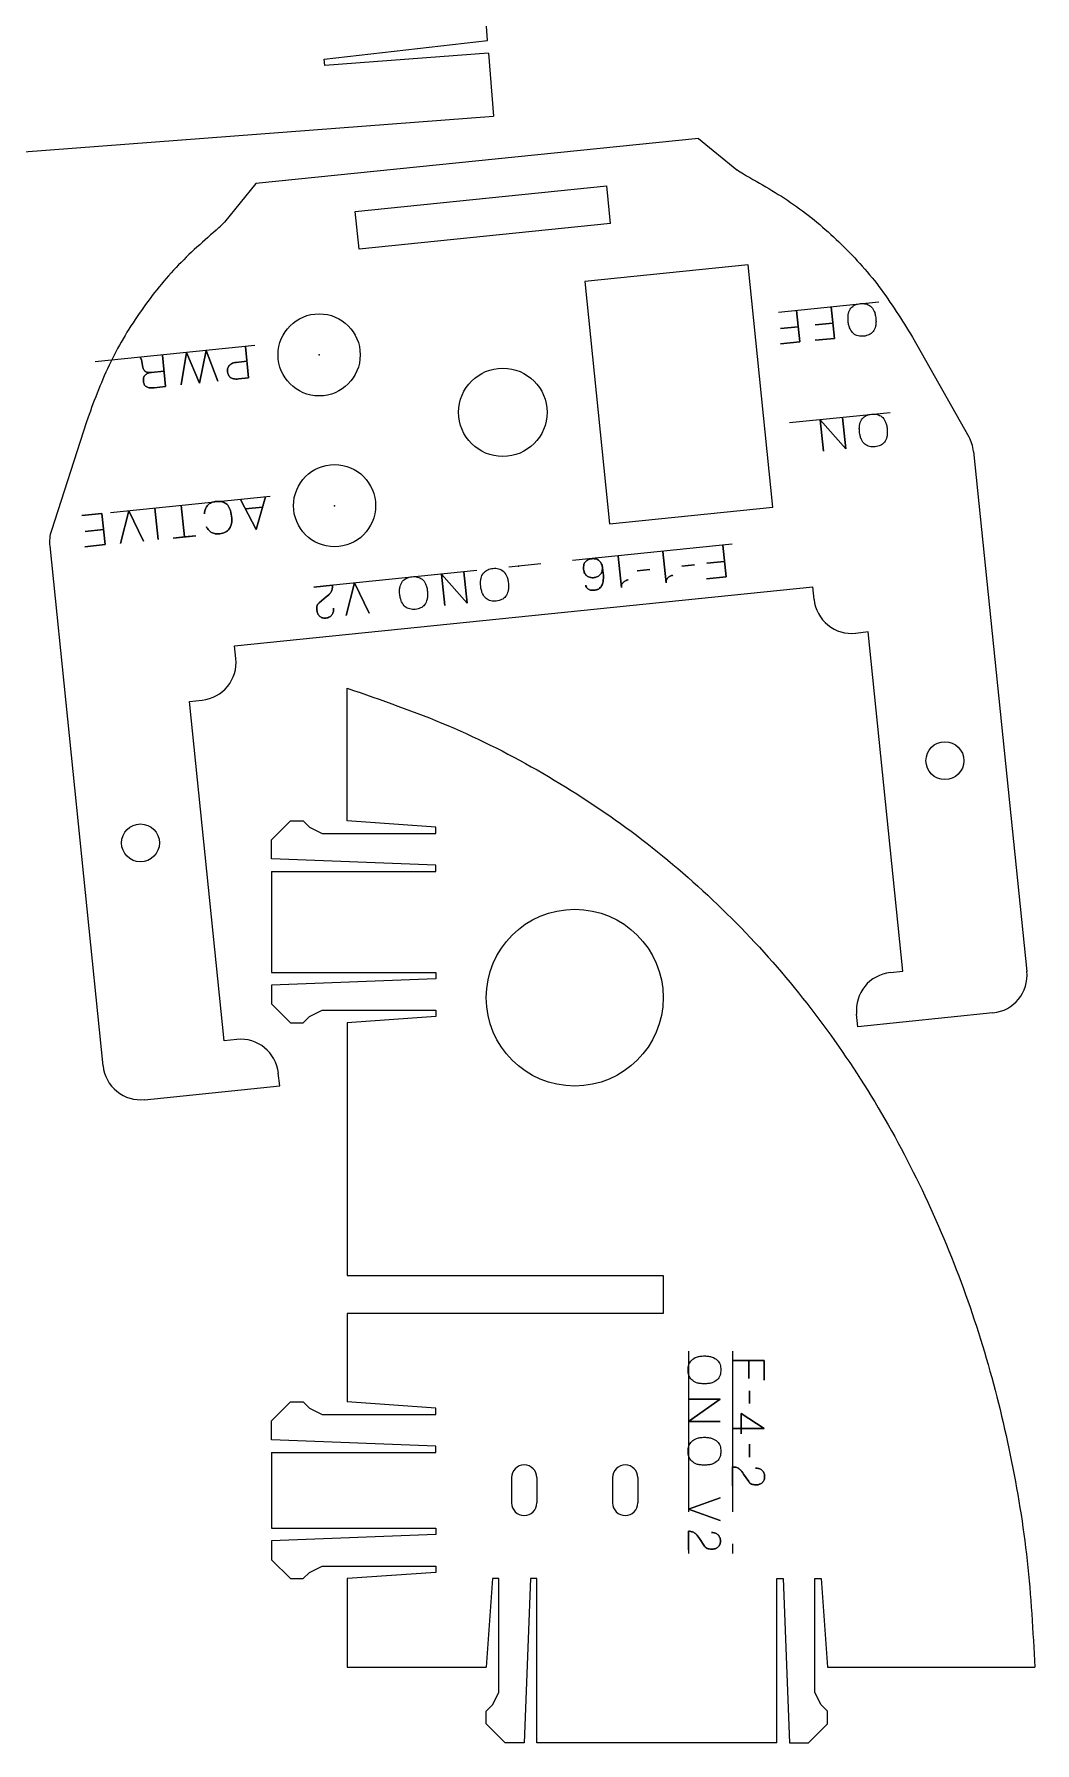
# Model space of a CAD drawing. Header units: millimetres. Extents: x 8 to 591, y 12 to 890.
# Drawn here: x 433.1 to 512.3, y 34.6 to 169.9 of the extents above; entities that cross this region are included whole.
import ezdxf

# ---------------------------------------------------------------- set-up
doc = ezdxf.new("R2010")
doc.units = ezdxf.units.MM
doc.header["$PDSIZE"] = -1
doc.linetypes.add('CENTERX2', pattern=[20.32, 12.7, -2.54, 2.54, -2.54])

msp = doc.modelspace()

# ---------------------------------------------------------------- linework, layer by layer
at = {"color": 7, "linetype": 'Continuous', "lineweight": 15}
for p, q in [((468.99, 169.41), (468.88, 170.91)), ((456.07, 167.93), (468.99, 169.41)), ((456.11, 167.43), (456.07, 167.93)), ((469.07, 168.42), (456.11, 167.43)), ((469.07, 168.42), (469.45, 163.43)), ((395.66, 157.84), (469.45, 163.43)), ((485.68, 161.67), (450.64, 158.09)), ((485.68, 161.67), (488.72, 159.19)), ((450.64, 158.09), (448.17, 155.04)), ((458.52, 155.88), (478.42, 157.91)), ((478.72, 154.93), (478.42, 157.91)), ((458.83, 152.89), (458.52, 155.88)), ((478.72, 154.93), (458.83, 152.89)), ((489.61, 151.67), (476.68, 150.35)), ((491.57, 132.47), (489.61, 151.67)), ((476.68, 150.35), (478.64, 131.15)), ((502.63, 145.93), (507.09, 138.05)), ((437.24, 139.24), (434.47, 130.62)), ((507.46, 136.88), (511.67, 95.72)), ((478.64, 131.15), (491.57, 132.47)), ((434.34, 129.4), (438.55, 88.24)), ((448.97, 121.48), (494.73, 126.16)), ((494.84, 125.16), (494.73, 126.16)), ((499.12, 122.59), (498.13, 122.48)), ((501.87, 95.73), (499.12, 122.59)), ((449.07, 120.48), (448.97, 121.48)), ((457.89, 107.64), (457.89, 118.14)), ((445.4, 117.09), (446.4, 117.19)), ((448.15, 90.23), (445.4, 117.09)), ((451.89, 106.14), (453.39, 107.64)), ((453.39, 107.64), (454.39, 107.64)), ((454.39, 107.64), (454.89, 107.14)), ((454.89, 107.14), (455.89, 106.64)), ((464.89, 107.14), (457.89, 107.64)), ((464.89, 106.64), (464.89, 107.14)), ((451.89, 104.64), (451.89, 106.14)), ((455.89, 106.64), (464.89, 106.64)), ((464.89, 104.14), (451.89, 104.64)), ((451.89, 103.64), (451.89, 95.64)), ((451.89, 103.64), (464.89, 103.64)), ((464.89, 103.64), (464.89, 104.14)), ((451.89, 95.64), (464.89, 95.64)), ((464.89, 95.14), (451.89, 94.64)), ((464.89, 95.64), (464.89, 95.14)), ((500.87, 95.62), (501.87, 95.73)), ((451.89, 94.64), (451.89, 93.14)), ((451.89, 93.14), (453.39, 91.64)), ((454.39, 91.64), (454.89, 92.14)), ((454.89, 92.14), (455.89, 92.64)), ((455.89, 92.64), (464.89, 92.64)), ((464.89, 92.14), (457.89, 91.64)), ((464.89, 92.64), (464.89, 92.14)), ((498.3, 91.34), (498.19, 92.33)), ((508.99, 92.43), (498.3, 91.34)), ((453.39, 91.64), (454.39, 91.64)), ((457.89, 91.64), (457.89, 71.64)), ((449.14, 90.33), (448.15, 90.23)), ((441.84, 85.56), (452.54, 86.66)), ((452.54, 86.66), (452.43, 87.65)), ((457.89, 71.64), (482.89, 71.64)), ((482.89, 71.64), (482.89, 68.64)), ((457.89, 68.64), (457.89, 61.64)), ((482.89, 68.64), (457.89, 68.64)), ((451.89, 60.14), (453.39, 61.64)), ((453.39, 61.64), (454.39, 61.64)), ((454.39, 61.64), (454.89, 61.14)), ((454.89, 61.14), (455.89, 60.64)), ((464.89, 61.14), (457.89, 61.64)), ((464.89, 60.64), (464.89, 61.14)), ((451.89, 58.64), (451.89, 60.14)), ((455.89, 60.64), (464.89, 60.64)), ((464.89, 58.14), (451.89, 58.64)), ((451.89, 57.64), (451.89, 51.64)), ((451.89, 57.64), (464.89, 57.64)), ((464.89, 57.64), (464.89, 58.14)), ((470.89, 55.64), (470.89, 53.64)), ((472.89, 55.64), (472.89, 53.64)), ((478.89, 55.64), (478.89, 53.64)), ((480.89, 55.64), (480.89, 53.64)), ((451.89, 51.64), (464.89, 51.64)), ((464.89, 51.64), (464.89, 51.14)), ((464.89, 51.14), (451.89, 50.64)), ((451.89, 50.64), (451.89, 49.14)), ((451.89, 49.14), (453.39, 47.64)), ((453.39, 47.64), (454.39, 47.64)), ((454.39, 47.64), (454.89, 48.14)), ((454.89, 48.14), (455.89, 48.64)), ((455.89, 48.64), (464.89, 48.64)), ((464.89, 48.14), (457.89, 47.64)), ((457.89, 47.64), (457.89, 40.64)), ((464.89, 48.64), (464.89, 48.14)), ((469.39, 47.64), (468.89, 40.64)), ((469.89, 47.64), (469.39, 47.64)), ((469.89, 38.64), (469.89, 47.64)), ((472.39, 47.64), (471.89, 34.64)), ((472.89, 47.64), (472.39, 47.64)), ((472.89, 34.64), (472.89, 47.64)), ((491.89, 47.64), (492.39, 47.64)), ((491.89, 34.64), (491.89, 47.64)), ((492.39, 47.64), (492.89, 34.64)), ((494.89, 47.64), (495.39, 47.64)), ((494.89, 38.64), (494.89, 47.64)), ((495.39, 47.64), (495.89, 40.64)), ((457.89, 40.64), (468.89, 40.64)), ((495.89, 40.64), (512.31, 40.64)), ((469.39, 37.64), (469.89, 38.64)), ((495.39, 37.64), (494.89, 38.64)), ((468.89, 37.14), (469.39, 37.64)), ((468.89, 36.14), (468.89, 37.14)), ((495.89, 37.14), (495.39, 37.64)), ((495.89, 36.14), (495.89, 37.14)), ((470.39, 34.64), (468.89, 36.14)), ((494.39, 34.64), (495.89, 36.14)), ((471.89, 34.64), (470.39, 34.64)), ((491.89, 34.64), (472.89, 34.64)), ((492.89, 34.64), (494.39, 34.64))]:
    msp.add_line(p, q, dxfattribs=at)
at = {"color": 7, "linetype": 'CENTERX2'}
for p, q in [((499.97, 148.71), (492.01, 147.89)), ((450.56, 145.26), (436.63, 143.84)), ((500.86, 139.95), (492.9, 139.14)), ((451.78, 133.32), (437.85, 131.9)), ((488.36, 129.53), (454.53, 126.07)), ((484.89, 65.64), (484.89, 49.64)), ((488.39, 65.64), (488.39, 49.64))]:
    msp.add_line(p, q, dxfattribs=at)
at = {"color": 7, "linetype": 'Continuous', "flags": 128}
for points in [[(493.7, 145.55), (492.17, 145.4), (492.17, 145.4), (493.71, 145.55), (493.71, 145.55), (493.45, 148.04), (493.45, 148.04), (493.71, 145.55)], [(496.45, 145.83), (494.91, 145.68), (494.91, 145.68), (496.45, 145.83), (496.45, 145.83), (496.19, 148.32), (496.19, 148.32), (496.45, 145.83)], [(498.49, 148.59), (498.61, 148.6), (498.72, 148.6), (498.82, 148.58), (498.93, 148.57), (499.03, 148.54), (499.12, 148.5), (499.21, 148.45), (499.3, 148.38), (499.38, 148.31), (499.45, 148.22), (499.52, 148.12), (499.57, 148.01), (499.6, 147.95), (499.63, 147.88), (499.65, 147.82), (499.67, 147.74), (499.68, 147.67), (499.7, 147.59), (499.71, 147.5), (499.72, 147.41), (499.72, 147.41), (499.73, 147.33), (499.73, 147.24), (499.74, 147.16), (499.73, 147.08), (499.73, 147.01), (499.72, 146.94), (499.71, 146.87), (499.7, 146.8), (499.66, 146.68), (499.62, 146.57), (499.57, 146.46), (499.5, 146.38), (499.43, 146.3), (499.36, 146.23), (499.27, 146.17), (499.18, 146.12), (499.08, 146.08), (498.98, 146.05), (498.87, 146.02), (498.76, 146.01), (498.76, 146.01), (498.65, 146), (498.54, 146), (498.43, 146.01), (498.33, 146.03), (498.23, 146.06), (498.13, 146.1), (498.04, 146.15), (497.96, 146.22), (497.88, 146.29), (497.81, 146.38), (497.74, 146.48), (497.68, 146.59), (497.65, 146.66), (497.63, 146.72), (497.61, 146.79), (497.59, 146.86), (497.57, 146.94), (497.55, 147.02), (497.54, 147.1), (497.53, 147.19), (497.53, 147.19), (497.52, 147.28), (497.52, 147.36), (497.52, 147.44), (497.52, 147.52), (497.52, 147.6), (497.53, 147.67), (497.54, 147.74), (497.56, 147.8), (497.59, 147.93), (497.64, 148.04), (497.69, 148.14), (497.75, 148.23), (497.82, 148.3), (497.9, 148.37), (497.98, 148.43), (498.08, 148.48), (498.17, 148.52), (498.28, 148.55), (498.38, 148.57)], [(498.49, 148.59), (498.61, 148.6), (498.72, 148.6), (498.82, 148.58), (498.93, 148.57), (499.03, 148.54), (499.12, 148.5), (499.21, 148.45), (499.3, 148.38), (499.38, 148.31), (499.45, 148.22), (499.52, 148.12), (499.57, 148.01), (499.6, 147.95), (499.63, 147.88), (499.65, 147.82), (499.67, 147.74), (499.68, 147.67), (499.7, 147.59), (499.71, 147.5), (499.72, 147.41), (499.72, 147.41), (499.73, 147.33), (499.73, 147.24), (499.74, 147.16), (499.73, 147.08), (499.73, 147.01), (499.72, 146.94), (499.71, 146.87), (499.7, 146.8), (499.66, 146.68), (499.62, 146.57), (499.57, 146.46), (499.5, 146.38), (499.43, 146.3), (499.36, 146.23), (499.27, 146.17), (499.18, 146.12), (499.08, 146.08), (498.98, 146.05), (498.87, 146.02), (498.76, 146.01), (498.76, 146.01), (498.65, 146), (498.54, 146), (498.43, 146.01), (498.33, 146.03), (498.23, 146.06), (498.13, 146.1), (498.04, 146.15), (497.96, 146.22), (497.88, 146.29), (497.81, 146.38), (497.74, 146.48), (497.68, 146.59), (497.65, 146.66), (497.63, 146.72), (497.61, 146.79), (497.59, 146.86), (497.57, 146.94), (497.55, 147.02), (497.54, 147.1), (497.53, 147.19), (497.53, 147.19), (497.52, 147.28), (497.52, 147.36), (497.52, 147.44), (497.52, 147.52), (497.52, 147.6), (497.53, 147.67), (497.54, 147.74), (497.56, 147.8), (497.59, 147.93), (497.64, 148.04), (497.69, 148.14), (497.75, 148.23), (497.82, 148.3), (497.9, 148.37), (497.98, 148.43), (498.08, 148.48), (498.17, 148.52), (498.28, 148.55), (498.38, 148.57), (498.5, 148.59)], [(493.58, 146.76), (492.18, 146.62), (492.18, 146.62), (493.58, 146.76)], [(496.32, 147.04), (494.93, 146.9), (494.93, 146.9), (496.32, 147.04)], [(446.73, 144.87), (446.19, 142.3), (446.19, 142.3), (445.15, 144.71), (445.15, 144.71), (444.75, 142.15), (444.75, 142.15), (445.15, 144.71), (445.15, 144.71), (446.19, 142.3), (446.19, 142.3), (446.73, 144.87), (446.73, 144.87), (447.64, 142.45), (447.64, 142.45), (446.73, 144.87)], [(449.82, 145.18), (450.07, 142.7), (450.07, 142.7), (449.28, 142.62), (449.28, 142.62), (449.16, 142.61), (449.06, 142.61), (448.97, 142.62), (448.88, 142.63), (448.81, 142.65), (448.74, 142.68), (448.68, 142.71), (448.63, 142.75), (448.58, 142.79), (448.54, 142.83), (448.51, 142.88), (448.48, 142.94), (448.46, 142.99), (448.44, 143.05), (448.43, 143.11), (448.41, 143.17), (448.41, 143.17), (448.41, 143.23), (448.41, 143.3), (448.41, 143.36), (448.42, 143.42), (448.43, 143.48), (448.45, 143.54), (448.48, 143.6), (448.51, 143.65), (448.56, 143.7), (448.61, 143.75), (448.66, 143.8), (448.73, 143.83), (448.8, 143.87), (448.88, 143.9), (448.98, 143.92), (449.08, 143.93), (449.08, 143.93), (449.94, 144.02), (449.94, 144.02), (449.08, 143.93), (449.08, 143.93), (448.98, 143.92), (448.89, 143.9), (448.8, 143.87), (448.73, 143.83), (448.67, 143.8), (448.61, 143.75), (448.56, 143.71), (448.52, 143.65), (448.48, 143.6), (448.46, 143.54), (448.43, 143.48), (448.42, 143.42), (448.41, 143.36), (448.41, 143.3), (448.41, 143.23), (448.41, 143.17), (448.41, 143.17), (448.43, 143.11), (448.44, 143.05), (448.46, 142.99), (448.48, 142.94), (448.51, 142.88), (448.54, 142.83), (448.58, 142.79), (448.63, 142.75), (448.68, 142.71), (448.74, 142.68), (448.81, 142.65), (448.88, 142.63), (448.97, 142.62), (449.06, 142.61), (449.16, 142.61), (449.28, 142.62), (449.28, 142.62), (450.07, 142.7), (450.07, 142.7), (449.82, 145.18)], [(441.48, 144.33), (441.51, 144.31), (441.53, 144.29), (441.55, 144.27), (441.56, 144.24), (441.57, 144.22), (441.58, 144.19), (441.58, 144.17), (441.59, 144.15), (441.59, 144.15), (441.71, 143.53), (441.71, 143.53), (441.72, 143.48), (441.74, 143.44), (441.76, 143.39), (441.78, 143.35), (441.81, 143.32), (441.84, 143.28), (441.87, 143.25), (441.91, 143.22), (441.95, 143.19), (442, 143.17), (442.04, 143.16), (442.1, 143.14), (442.16, 143.14), (442.22, 143.13), (442.28, 143.13), (442.35, 143.14), (442.35, 143.14), (442.28, 143.13), (442.22, 143.13), (442.16, 143.14), (442.1, 143.14), (442.04, 143.16), (442, 143.17), (441.95, 143.19), (441.91, 143.22), (441.87, 143.25), (441.84, 143.28), (441.81, 143.32), (441.78, 143.35), (441.76, 143.39), (441.74, 143.44), (441.72, 143.48), (441.71, 143.53), (441.71, 143.53), (441.59, 144.15), (441.59, 144.15), (441.58, 144.17), (441.58, 144.19), (441.57, 144.22), (441.56, 144.24), (441.55, 144.27), (441.53, 144.29), (441.51, 144.31), (441.48, 144.33)], [(443.25, 144.51), (443.5, 142.03), (443.5, 142.03), (442.6, 141.93), (442.6, 141.93), (442.48, 141.92), (442.38, 141.92), (442.29, 141.92), (442.21, 141.93), (442.13, 141.95), (442.07, 141.97), (442.01, 141.99), (441.96, 142.02), (441.91, 142.05), (441.88, 142.09), (441.84, 142.14), (441.82, 142.18), (441.8, 142.23), (441.78, 142.29), (441.77, 142.34), (441.75, 142.4), (441.75, 142.4), (441.75, 142.47), (441.75, 142.53), (441.75, 142.59), (441.76, 142.65), (441.77, 142.71), (441.79, 142.77), (441.82, 142.83), (441.85, 142.88), (441.89, 142.93), (441.94, 142.97), (441.99, 143.01), (442.06, 143.05), (442.13, 143.08), (442.21, 143.11), (442.3, 143.13), (442.4, 143.14), (442.4, 143.14), (443.38, 143.24), (443.38, 143.24), (442.4, 143.14), (442.4, 143.14), (442.3, 143.13), (442.21, 143.11), (442.13, 143.08), (442.06, 143.05), (442, 143.01), (441.94, 142.97), (441.9, 142.93), (441.85, 142.88), (441.82, 142.83), (441.79, 142.77), (441.77, 142.71), (441.76, 142.65), (441.75, 142.59), (441.75, 142.53), (441.75, 142.47), (441.75, 142.4), (441.75, 142.4), (441.77, 142.34), (441.78, 142.29), (441.8, 142.23), (441.82, 142.18), (441.85, 142.14), (441.88, 142.09), (441.92, 142.06), (441.96, 142.02), (442.01, 141.99), (442.07, 141.97), (442.14, 141.95), (442.21, 141.93), (442.29, 141.92), (442.39, 141.92), (442.49, 141.92), (442.6, 141.93), (442.6, 141.93), (443.5, 142.03), (443.5, 142.03), (443.25, 144.51)], [(497.34, 137.08), (495.32, 139.39), (495.32, 139.39), (495.57, 136.9), (495.57, 136.9), (495.32, 139.39), (495.32, 139.39), (497.34, 137.08), (497.34, 137.08), (497.09, 139.57), (497.09, 139.57), (497.34, 137.08)], [(499.39, 139.84), (499.5, 139.84), (499.61, 139.84), (499.72, 139.83), (499.82, 139.81), (499.92, 139.78), (500.02, 139.74), (500.11, 139.69), (500.19, 139.63), (500.27, 139.56), (500.35, 139.47), (500.41, 139.37), (500.47, 139.26), (500.5, 139.2), (500.52, 139.13), (500.54, 139.06), (500.56, 138.99), (500.58, 138.91), (500.6, 138.83), (500.61, 138.75), (500.62, 138.66), (500.62, 138.66), (500.63, 138.57), (500.63, 138.49), (500.63, 138.41), (500.63, 138.33), (500.63, 138.25), (500.62, 138.18), (500.61, 138.11), (500.59, 138.05), (500.56, 137.92), (500.51, 137.81), (500.46, 137.71), (500.4, 137.62), (500.33, 137.54), (500.25, 137.47), (500.17, 137.41), (500.07, 137.36), (499.98, 137.32), (499.87, 137.29), (499.77, 137.27), (499.66, 137.25), (499.66, 137.25), (499.54, 137.25), (499.43, 137.25), (499.33, 137.26), (499.22, 137.28), (499.12, 137.31), (499.03, 137.35), (498.94, 137.4), (498.85, 137.46), (498.77, 137.54), (498.7, 137.63), (498.63, 137.73), (498.58, 137.84), (498.55, 137.9), (498.52, 137.97), (498.5, 138.04), (498.48, 138.11), (498.47, 138.18), (498.45, 138.26), (498.44, 138.35), (498.43, 138.44), (498.43, 138.44), (498.42, 138.52), (498.42, 138.61), (498.41, 138.69), (498.42, 138.77), (498.42, 138.84), (498.43, 138.92), (498.44, 138.98), (498.45, 139.05), (498.49, 139.17), (498.53, 139.28), (498.58, 139.38), (498.65, 139.47), (498.72, 139.55), (498.8, 139.62), (498.88, 139.68), (498.97, 139.72), (499.07, 139.76), (499.17, 139.8), (499.28, 139.82)], [(499.39, 139.84), (499.5, 139.84), (499.61, 139.84), (499.72, 139.83), (499.82, 139.81), (499.92, 139.78), (500.02, 139.74), (500.11, 139.69), (500.19, 139.63), (500.27, 139.56), (500.35, 139.47), (500.41, 139.37), (500.47, 139.26), (500.5, 139.2), (500.52, 139.13), (500.54, 139.06), (500.56, 138.99), (500.58, 138.91), (500.6, 138.83), (500.61, 138.75), (500.62, 138.66), (500.62, 138.66), (500.63, 138.57), (500.63, 138.49), (500.63, 138.41), (500.63, 138.33), (500.63, 138.25), (500.62, 138.18), (500.61, 138.11), (500.59, 138.05), (500.56, 137.92), (500.51, 137.81), (500.46, 137.71), (500.4, 137.62), (500.33, 137.54), (500.25, 137.47), (500.17, 137.41), (500.07, 137.36), (499.98, 137.32), (499.87, 137.29), (499.77, 137.27), (499.66, 137.25), (499.66, 137.25), (499.54, 137.25), (499.43, 137.25), (499.33, 137.26), (499.22, 137.28), (499.12, 137.31), (499.03, 137.35), (498.94, 137.4), (498.85, 137.46), (498.77, 137.54), (498.7, 137.63), (498.63, 137.73), (498.58, 137.84), (498.55, 137.9), (498.52, 137.97), (498.5, 138.04), (498.48, 138.11), (498.47, 138.18), (498.45, 138.26), (498.44, 138.35), (498.43, 138.44), (498.43, 138.44), (498.42, 138.52), (498.42, 138.61), (498.41, 138.69), (498.42, 138.77), (498.42, 138.84), (498.43, 138.92), (498.44, 138.98), (498.45, 139.05), (498.49, 139.17), (498.53, 139.28), (498.58, 139.38), (498.65, 139.47), (498.72, 139.55), (498.8, 139.62), (498.88, 139.68), (498.97, 139.72), (499.07, 139.76), (499.17, 139.8), (499.28, 139.82), (499.39, 139.84)], [(445, 130.12), (444.1, 130.02), (444.1, 130.02), (445.89, 130.21), (445.89, 130.21), (445, 130.12), (445, 130.12), (444.75, 132.6), (444.75, 132.6), (445, 130.12)], [(446.58, 131.95), (446.59, 132.06), (446.61, 132.17), (446.64, 132.26), (446.67, 132.35), (446.71, 132.44), (446.75, 132.51), (446.8, 132.58), (446.86, 132.64), (446.92, 132.7), (446.99, 132.75), (447.06, 132.79), (447.15, 132.83), (447.23, 132.86), (447.32, 132.89), (447.42, 132.91), (447.53, 132.92), (447.53, 132.92), (447.65, 132.93), (447.77, 132.93), (447.88, 132.91), (447.99, 132.89), (448.09, 132.86), (448.18, 132.81), (448.27, 132.76), (448.35, 132.7), (448.43, 132.62), (448.49, 132.53), (448.55, 132.43), (448.6, 132.32), (448.65, 132.2), (448.68, 132.06), (448.71, 131.91), (448.73, 131.75), (448.73, 131.75), (448.74, 131.59), (448.75, 131.44), (448.74, 131.31), (448.72, 131.18), (448.69, 131.06), (448.65, 130.95), (448.61, 130.85), (448.55, 130.76), (448.48, 130.68), (448.41, 130.61), (448.33, 130.55), (448.23, 130.49), (448.13, 130.45), (448.03, 130.41), (447.91, 130.39), (447.79, 130.37), (447.79, 130.37), (447.7, 130.36), (447.61, 130.36), (447.53, 130.36), (447.44, 130.37), (447.37, 130.39), (447.29, 130.41), (447.22, 130.43), (447.15, 130.46), (447.09, 130.5), (447.03, 130.54), (446.97, 130.59), (446.92, 130.64), (446.87, 130.7), (446.82, 130.77), (446.78, 130.84), (446.74, 130.92), (446.74, 130.92), (446.78, 130.84), (446.82, 130.77), (446.87, 130.7), (446.92, 130.64), (446.97, 130.59), (447.03, 130.54), (447.09, 130.5), (447.15, 130.46), (447.22, 130.43), (447.29, 130.41), (447.37, 130.39), (447.44, 130.37), (447.53, 130.36), (447.61, 130.36), (447.7, 130.36), (447.79, 130.37), (447.79, 130.37), (447.91, 130.39), (448.03, 130.41), (448.13, 130.45), (448.23, 130.49), (448.33, 130.55), (448.41, 130.61), (448.48, 130.68), (448.55, 130.76), (448.61, 130.85), (448.65, 130.95), (448.69, 131.06), (448.72, 131.18), (448.74, 131.31), (448.75, 131.44), (448.74, 131.59), (448.73, 131.75), (448.73, 131.75), (448.71, 131.91), (448.68, 132.06), (448.65, 132.2), (448.6, 132.32), (448.55, 132.43), (448.49, 132.53), (448.43, 132.62), (448.35, 132.7), (448.27, 132.76), (448.18, 132.81), (448.09, 132.86), (447.99, 132.89), (447.88, 132.91), (447.77, 132.93), (447.65, 132.93), (447.53, 132.92), (447.53, 132.92), (447.42, 132.91), (447.32, 132.89), (447.23, 132.86), (447.15, 132.83), (447.06, 132.79), (446.99, 132.75), (446.92, 132.7), (446.86, 132.64), (446.8, 132.58), (446.75, 132.51), (446.71, 132.44), (446.67, 132.35), (446.64, 132.26), (446.61, 132.17), (446.59, 132.06), (446.58, 131.95)], [(450.68, 130.7), (449.44, 133.08), (449.44, 133.08), (450.68, 130.7), (450.68, 130.7), (451.41, 133.29), (451.41, 133.29), (450.68, 130.7)], [(438.47, 131.96), (438.73, 129.51), (438.73, 129.51), (437.12, 129.34), (437.12, 129.34), (438.73, 129.51), (438.73, 129.51), (438.47, 131.96), (438.47, 131.96), (436.87, 131.8), (436.87, 131.8), (438.47, 131.96)], [(440.59, 132.18), (441.75, 129.78), (441.75, 129.78), (440.59, 132.18), (440.59, 132.18), (439.94, 129.6), (439.94, 129.6), (440.59, 132.18)], [(442.91, 129.9), (442.65, 132.39), (442.65, 132.39), (442.91, 129.9)], [(449.83, 132.33), (451.18, 132.47), (451.18, 132.47), (449.83, 132.33)], [(438.6, 130.7), (437.14, 130.55), (437.14, 130.55), (438.6, 130.7)], [(479.59, 126.12), (479.58, 126.19), (479.59, 126.26), (479.6, 126.33), (479.63, 126.38), (479.66, 126.44), (479.69, 126.48), (479.73, 126.52), (479.77, 126.56), (479.82, 126.59), (479.86, 126.62), (479.91, 126.65), (479.96, 126.67), (480, 126.68), (480.05, 126.7), (480.08, 126.71), (480.12, 126.71), (480.12, 126.71), (480.08, 126.71), (480.05, 126.7), (480, 126.68), (479.96, 126.67), (479.91, 126.65), (479.86, 126.62), (479.82, 126.59), (479.77, 126.56), (479.73, 126.52), (479.69, 126.48), (479.66, 126.44), (479.63, 126.38), (479.6, 126.33), (479.59, 126.26), (479.58, 126.19), (479.59, 126.12), (479.59, 126.12), (479.33, 128.6), (479.33, 128.6), (479.59, 126.12)], [(483.13, 126.48), (483.12, 126.55), (483.13, 126.62), (483.14, 126.69), (483.17, 126.75), (483.2, 126.8), (483.23, 126.84), (483.27, 126.89), (483.31, 126.92), (483.36, 126.96), (483.4, 126.99), (483.45, 127.01), (483.5, 127.03), (483.54, 127.05), (483.58, 127.06), (483.62, 127.07), (483.66, 127.08), (483.66, 127.08), (483.62, 127.07), (483.58, 127.06), (483.54, 127.05), (483.5, 127.03), (483.45, 127.01), (483.4, 126.99), (483.36, 126.96), (483.31, 126.92), (483.27, 126.89), (483.23, 126.84), (483.2, 126.8), (483.17, 126.75), (483.14, 126.69), (483.13, 126.62), (483.12, 126.55), (483.13, 126.48), (483.13, 126.48), (482.87, 128.97), (482.87, 128.97), (483.13, 126.48)], [(487.87, 126.96), (486.33, 126.81), (486.33, 126.81), (487.87, 126.96), (487.87, 126.96), (487.61, 129.45), (487.61, 129.45), (487.87, 126.96)], [(467.37, 124.87), (465.34, 127.17), (465.34, 127.17), (465.6, 124.68), (465.6, 124.68), (465.34, 127.17), (465.34, 127.17), (467.37, 124.87), (467.37, 124.87), (467.11, 127.35), (467.11, 127.35), (467.37, 124.87)], [(469.41, 127.62), (469.53, 127.63), (469.64, 127.63), (469.74, 127.62), (469.85, 127.6), (469.95, 127.57), (470.04, 127.53), (470.13, 127.48), (470.22, 127.41), (470.3, 127.34), (470.37, 127.25), (470.43, 127.15), (470.49, 127.04), (470.52, 126.98), (470.54, 126.92), (470.57, 126.85), (470.59, 126.77), (470.6, 126.7), (470.62, 126.62), (470.63, 126.53), (470.64, 126.44), (470.64, 126.44), (470.65, 126.36), (470.65, 126.27), (470.66, 126.19), (470.65, 126.11), (470.65, 126.04), (470.64, 125.97), (470.63, 125.9), (470.62, 125.83), (470.58, 125.71), (470.54, 125.6), (470.49, 125.5), (470.42, 125.41), (470.35, 125.33), (470.27, 125.26), (470.19, 125.2), (470.1, 125.15), (470, 125.11), (469.9, 125.08), (469.79, 125.05), (469.68, 125.04), (469.68, 125.04), (469.57, 125.03), (469.46, 125.03), (469.35, 125.04), (469.25, 125.06), (469.15, 125.09), (469.05, 125.13), (468.96, 125.18), (468.88, 125.25), (468.8, 125.32), (468.72, 125.41), (468.66, 125.51), (468.6, 125.63), (468.57, 125.69), (468.55, 125.75), (468.53, 125.82), (468.51, 125.89), (468.49, 125.97), (468.47, 126.05), (468.46, 126.13), (468.45, 126.22), (468.45, 126.22), (468.44, 126.31), (468.44, 126.39), (468.44, 126.48), (468.44, 126.55), (468.44, 126.63), (468.45, 126.7), (468.46, 126.77), (468.48, 126.84), (468.51, 126.96), (468.55, 127.07), (468.61, 127.17), (468.67, 127.26), (468.74, 127.33), (468.82, 127.4), (468.9, 127.46), (469, 127.51), (469.09, 127.55), (469.2, 127.58), (469.3, 127.61)], [(469.41, 127.62), (469.53, 127.63), (469.64, 127.63), (469.74, 127.62), (469.85, 127.6), (469.95, 127.57), (470.04, 127.53), (470.13, 127.48), (470.22, 127.41), (470.3, 127.34), (470.37, 127.25), (470.43, 127.15), (470.49, 127.04), (470.52, 126.98), (470.54, 126.92), (470.57, 126.85), (470.59, 126.77), (470.6, 126.7), (470.62, 126.62), (470.63, 126.53), (470.64, 126.44), (470.64, 126.44), (470.65, 126.36), (470.65, 126.27), (470.66, 126.19), (470.65, 126.11), (470.65, 126.04), (470.64, 125.97), (470.63, 125.9), (470.62, 125.83), (470.58, 125.71), (470.54, 125.6), (470.49, 125.5), (470.42, 125.41), (470.35, 125.33), (470.27, 125.26), (470.19, 125.2), (470.1, 125.15), (470, 125.11), (469.9, 125.08), (469.79, 125.05), (469.68, 125.04), (469.68, 125.04), (469.57, 125.03), (469.46, 125.03), (469.35, 125.04), (469.25, 125.06), (469.15, 125.09), (469.05, 125.13), (468.96, 125.18), (468.88, 125.25), (468.8, 125.32), (468.72, 125.41), (468.66, 125.51), (468.6, 125.63), (468.57, 125.69), (468.55, 125.75), (468.53, 125.82), (468.51, 125.89), (468.49, 125.97), (468.47, 126.05), (468.46, 126.13), (468.45, 126.22), (468.45, 126.22), (468.44, 126.31), (468.44, 126.39), (468.44, 126.48), (468.44, 126.55), (468.44, 126.63), (468.45, 126.7), (468.46, 126.77), (468.48, 126.84), (468.51, 126.96), (468.55, 127.07), (468.61, 127.17), (468.67, 127.26), (468.74, 127.33), (468.82, 127.4), (468.9, 127.46), (469, 127.51), (469.09, 127.55), (469.2, 127.58), (469.3, 127.61), (469.41, 127.62)], [(478.08, 127.72), (478.09, 127.64), (478.08, 127.56), (478.07, 127.48), (478.06, 127.41), (478.03, 127.34), (478, 127.27), (477.97, 127.21), (477.93, 127.16), (477.88, 127.11), (477.83, 127.06), (477.77, 127.02), (477.71, 126.98), (477.64, 126.95), (477.57, 126.93), (477.5, 126.91), (477.43, 126.9), (477.43, 126.9), (477.35, 126.89), (477.27, 126.89), (477.2, 126.9), (477.13, 126.91), (477.06, 126.92), (476.99, 126.95), (476.93, 126.98), (476.88, 127.01), (476.82, 127.05), (476.77, 127.1), (476.73, 127.16), (476.69, 127.23), (476.65, 127.3), (476.63, 127.38), (476.61, 127.47), (476.59, 127.57), (476.59, 127.57), (476.59, 127.67), (476.59, 127.76), (476.6, 127.85), (476.62, 127.92), (476.64, 128), (476.67, 128.06), (476.71, 128.12), (476.76, 128.17), (476.81, 128.22), (476.86, 128.26), (476.92, 128.29), (476.98, 128.32), (477.05, 128.35), (477.12, 128.37), (477.2, 128.38), (477.27, 128.39), (477.27, 128.39), (477.35, 128.4), (477.42, 128.39), (477.5, 128.39), (477.57, 128.37), (477.63, 128.35), (477.7, 128.32), (477.76, 128.28), (477.81, 128.24), (477.86, 128.19), (477.91, 128.14), (477.95, 128.08), (477.99, 128.02), (478.02, 127.95), (478.05, 127.88), (478.07, 127.8), (478.08, 127.72), (478.08, 127.72), (478.09, 127.66), (478.1, 127.6), (478.11, 127.52), (478.12, 127.44), (478.14, 127.26), (478.16, 127.07), (478.16, 126.88), (478.15, 126.68), (478.14, 126.58), (478.12, 126.49), (478.09, 126.4), (478.06, 126.32), (478.02, 126.24), (477.97, 126.16), (477.91, 126.1), (477.84, 126.04), (477.8, 126.01), (477.76, 125.99), (477.72, 125.96), (477.67, 125.94), (477.62, 125.93), (477.57, 125.92), (477.51, 125.91), (477.46, 125.9), (477.46, 125.9), (477.36, 125.89), (477.28, 125.89), (477.2, 125.9), (477.13, 125.91), (477.07, 125.93), (477.02, 125.96), (476.97, 125.98), (476.93, 126.01), (476.89, 126.04), (476.86, 126.08), (476.83, 126.11), (476.81, 126.15), (476.78, 126.22), (476.76, 126.29), (476.76, 126.29), (476.78, 126.22), (476.81, 126.15), (476.83, 126.11), (476.86, 126.08), (476.89, 126.04), (476.93, 126.01), (476.97, 125.98), (477.02, 125.96), (477.07, 125.93), (477.13, 125.91), (477.2, 125.9), (477.28, 125.89), (477.36, 125.89), (477.46, 125.9), (477.46, 125.9), (477.51, 125.91), (477.57, 125.92), (477.62, 125.93), (477.67, 125.94), (477.72, 125.96), (477.76, 125.99), (477.8, 126.01), (477.84, 126.04), (477.91, 126.1), (477.97, 126.16), (478.02, 126.24), (478.06, 126.32), (478.09, 126.4), (478.12, 126.49), (478.14, 126.58), (478.15, 126.68), (478.16, 126.88), (478.16, 127.07), (478.14, 127.26), (478.12, 127.44), (478.11, 127.52), (478.1, 127.6), (478.09, 127.66), (478.08, 127.72), (478.08, 127.72), (478.07, 127.8), (478.05, 127.88), (478.02, 127.95), (477.99, 128.02), (477.95, 128.08), (477.91, 128.14), (477.86, 128.19), (477.81, 128.24), (477.76, 128.28), (477.7, 128.32), (477.63, 128.35), (477.57, 128.37), (477.5, 128.39), (477.42, 128.39), (477.35, 128.4), (477.27, 128.39), (477.27, 128.39), (477.2, 128.38), (477.12, 128.37), (477.05, 128.35), (476.98, 128.32), (476.92, 128.29), (476.86, 128.26), (476.81, 128.22), (476.76, 128.17), (476.71, 128.12), (476.67, 128.06), (476.64, 128), (476.62, 127.92), (476.6, 127.85), (476.59, 127.76), (476.59, 127.67), (476.59, 127.57), (476.59, 127.57), (476.61, 127.47), (476.63, 127.38), (476.65, 127.3), (476.69, 127.23), (476.73, 127.16), (476.77, 127.1), (476.82, 127.05), (476.88, 127.01), (476.93, 126.98), (476.99, 126.95), (477.06, 126.92), (477.13, 126.91), (477.2, 126.9), (477.27, 126.89), (477.35, 126.89), (477.43, 126.9), (477.43, 126.9), (477.5, 126.91), (477.57, 126.93), (477.64, 126.95), (477.71, 126.98), (477.77, 127.02), (477.83, 127.06), (477.88, 127.11), (477.93, 127.16), (477.97, 127.21), (478, 127.27), (478.03, 127.34), (478.06, 127.41), (478.07, 127.48), (478.08, 127.56), (478.09, 127.64), (478.08, 127.72)], [(480.84, 127.44), (481.84, 127.54), (481.84, 127.54), (480.84, 127.44)], [(484.38, 127.8), (485.38, 127.9), (485.38, 127.9), (484.38, 127.8)], [(487.74, 128.17), (486.35, 128.03), (486.35, 128.03), (487.74, 128.17)], [(456.71, 126.29), (456.71, 126.2), (456.71, 126.11), (456.7, 126.03), (456.69, 125.96), (456.67, 125.9), (456.64, 125.83), (456.61, 125.78), (456.58, 125.72), (456.54, 125.67), (456.51, 125.62), (456.46, 125.58), (456.42, 125.53), (456.32, 125.45), (456.22, 125.37), (456.22, 125.37), (455.67, 124.91), (455.67, 124.91), (455.63, 124.87), (455.6, 124.84), (455.57, 124.8), (455.54, 124.76), (455.51, 124.68), (455.49, 124.59), (455.48, 124.5), (455.48, 124.42), (455.49, 124.33), (455.5, 124.24), (455.5, 124.24), (455.5, 124.2), (455.51, 124.15), (455.53, 124.1), (455.55, 124.05), (455.57, 124), (455.6, 123.95), (455.63, 123.91), (455.67, 123.86), (455.72, 123.82), (455.76, 123.78), (455.82, 123.75), (455.88, 123.72), (455.95, 123.7), (456.02, 123.69), (456.11, 123.69), (456.19, 123.69), (456.19, 123.69), (456.28, 123.7), (456.36, 123.72), (456.44, 123.75), (456.5, 123.78), (456.56, 123.82), (456.61, 123.87), (456.65, 123.92), (456.69, 123.97), (456.72, 124.03), (456.75, 124.09), (456.77, 124.15), (456.79, 124.21), (456.79, 124.28), (456.8, 124.34), (456.8, 124.41), (456.8, 124.47), (456.8, 124.47), (456.8, 124.41), (456.8, 124.34), (456.79, 124.28), (456.79, 124.21), (456.77, 124.15), (456.75, 124.09), (456.72, 124.03), (456.69, 123.97), (456.65, 123.92), (456.61, 123.87), (456.56, 123.82), (456.5, 123.78), (456.44, 123.75), (456.36, 123.72), (456.28, 123.7), (456.19, 123.69), (456.19, 123.69), (456.11, 123.69), (456.02, 123.69), (455.95, 123.7), (455.88, 123.72), (455.82, 123.75), (455.76, 123.78), (455.72, 123.82), (455.67, 123.86), (455.63, 123.91), (455.6, 123.95), (455.57, 124), (455.55, 124.05), (455.53, 124.1), (455.51, 124.15), (455.5, 124.2), (455.5, 124.24), (455.5, 124.24), (455.49, 124.33), (455.48, 124.42), (455.48, 124.5), (455.49, 124.59), (455.51, 124.68), (455.54, 124.76), (455.57, 124.8), (455.6, 124.84), (455.63, 124.87), (455.67, 124.91), (455.67, 124.91), (456.22, 125.37), (456.22, 125.37), (456.32, 125.45), (456.42, 125.53), (456.46, 125.58), (456.51, 125.62), (456.54, 125.67), (456.58, 125.72), (456.61, 125.78), (456.64, 125.83), (456.67, 125.9), (456.69, 125.96), (456.7, 126.03), (456.71, 126.11), (456.71, 126.2), (456.71, 126.29), (456.71, 126.29), (455.23, 126.14), (455.23, 126.14), (456.71, 126.29)], [(458.45, 126.47), (459.61, 124.07), (459.61, 124.07), (458.45, 126.47), (458.45, 126.47), (457.8, 123.89), (457.8, 123.89), (458.45, 126.47)], [(463.01, 126.96), (463.12, 126.97), (463.23, 126.97), (463.33, 126.96), (463.44, 126.94), (463.54, 126.91), (463.63, 126.87), (463.72, 126.82), (463.81, 126.76), (463.89, 126.68), (463.96, 126.6), (464.03, 126.5), (464.08, 126.39), (464.11, 126.32), (464.14, 126.26), (464.16, 126.19), (464.18, 126.12), (464.2, 126.04), (464.21, 125.96), (464.22, 125.88), (464.23, 125.79), (464.23, 125.79), (464.24, 125.7), (464.25, 125.62), (464.25, 125.54), (464.25, 125.46), (464.24, 125.38), (464.23, 125.31), (464.22, 125.24), (464.21, 125.18), (464.17, 125.05), (464.13, 124.94), (464.08, 124.84), (464.01, 124.75), (463.94, 124.67), (463.87, 124.6), (463.78, 124.54), (463.69, 124.49), (463.59, 124.45), (463.49, 124.42), (463.38, 124.4), (463.27, 124.38), (463.27, 124.38), (463.16, 124.37), (463.05, 124.38), (462.94, 124.39), (462.84, 124.41), (462.74, 124.44), (462.64, 124.48), (462.55, 124.53), (462.47, 124.59), (462.39, 124.67), (462.32, 124.76), (462.25, 124.86), (462.19, 124.97), (462.16, 125.03), (462.14, 125.1), (462.12, 125.17), (462.1, 125.24), (462.08, 125.31), (462.07, 125.39), (462.05, 125.48), (462.04, 125.56), (462.04, 125.56), (462.03, 125.65), (462.03, 125.74), (462.03, 125.82), (462.03, 125.9), (462.03, 125.97), (462.04, 126.05), (462.05, 126.11), (462.07, 126.18), (462.1, 126.3), (462.15, 126.41), (462.2, 126.51), (462.26, 126.6), (462.33, 126.68), (462.41, 126.75), (462.5, 126.81), (462.59, 126.85), (462.69, 126.89), (462.79, 126.93), (462.89, 126.95)], [(463.01, 126.96), (463.12, 126.97), (463.23, 126.97), (463.33, 126.96), (463.44, 126.94), (463.54, 126.91), (463.63, 126.87), (463.72, 126.82), (463.81, 126.76), (463.89, 126.68), (463.96, 126.6), (464.03, 126.5), (464.08, 126.39), (464.11, 126.32), (464.14, 126.26), (464.16, 126.19), (464.18, 126.12), (464.2, 126.04), (464.21, 125.96), (464.22, 125.88), (464.23, 125.79), (464.23, 125.79), (464.24, 125.7), (464.25, 125.62), (464.25, 125.54), (464.25, 125.46), (464.24, 125.38), (464.23, 125.31), (464.22, 125.24), (464.21, 125.18), (464.17, 125.05), (464.13, 124.94), (464.08, 124.84), (464.01, 124.75), (463.94, 124.67), (463.87, 124.6), (463.78, 124.54), (463.69, 124.49), (463.59, 124.45), (463.49, 124.42), (463.38, 124.4), (463.27, 124.38), (463.27, 124.38), (463.16, 124.37), (463.05, 124.38), (462.94, 124.39), (462.84, 124.41), (462.74, 124.44), (462.64, 124.48), (462.55, 124.53), (462.47, 124.59), (462.39, 124.67), (462.32, 124.76), (462.25, 124.86), (462.19, 124.97), (462.16, 125.03), (462.14, 125.1), (462.12, 125.17), (462.1, 125.24), (462.08, 125.31), (462.07, 125.39), (462.05, 125.48), (462.04, 125.56), (462.04, 125.56), (462.03, 125.65), (462.03, 125.74), (462.03, 125.82), (462.03, 125.9), (462.03, 125.97), (462.04, 126.05), (462.05, 126.11), (462.07, 126.18), (462.1, 126.3), (462.15, 126.41), (462.2, 126.51), (462.26, 126.6), (462.33, 126.68), (462.41, 126.75), (462.5, 126.81), (462.59, 126.85), (462.69, 126.89), (462.79, 126.93), (462.89, 126.95), (463.01, 126.96)], [(484.86, 64.17), (484.86, 64.28), (484.88, 64.39), (484.9, 64.49), (484.93, 64.6), (484.97, 64.69), (485.02, 64.78), (485.08, 64.87), (485.15, 64.95), (485.23, 65.02), (485.32, 65.08), (485.43, 65.14), (485.54, 65.18), (485.61, 65.2), (485.68, 65.22), (485.75, 65.24), (485.82, 65.25), (485.9, 65.26), (485.98, 65.26), (486.07, 65.27), (486.15, 65.27), (486.15, 65.27), (486.24, 65.27), (486.33, 65.26), (486.41, 65.26), (486.48, 65.25), (486.56, 65.24), (486.63, 65.22), (486.7, 65.2), (486.76, 65.18), (486.88, 65.14), (486.99, 65.08), (487.08, 65.02), (487.17, 64.95), (487.24, 64.87), (487.3, 64.78), (487.35, 64.69), (487.39, 64.6), (487.42, 64.49), (487.44, 64.39), (487.45, 64.28), (487.46, 64.17), (487.46, 64.17), (487.45, 64.06), (487.44, 63.95), (487.42, 63.84), (487.39, 63.74), (487.35, 63.64), (487.3, 63.55), (487.24, 63.47), (487.17, 63.39), (487.08, 63.32), (486.99, 63.26), (486.88, 63.2), (486.76, 63.15), (486.7, 63.13), (486.63, 63.12), (486.56, 63.1), (486.48, 63.09), (486.41, 63.08), (486.33, 63.07), (486.24, 63.07), (486.15, 63.07), (486.15, 63.07), (486.07, 63.07), (485.98, 63.07), (485.9, 63.08), (485.82, 63.09), (485.75, 63.1), (485.68, 63.12), (485.61, 63.13), (485.54, 63.15), (485.43, 63.2), (485.32, 63.26), (485.23, 63.32), (485.15, 63.39), (485.08, 63.47), (485.02, 63.55), (484.97, 63.64), (484.93, 63.74), (484.9, 63.84), (484.88, 63.95), (484.86, 64.06)], [(484.86, 64.17), (484.86, 64.28), (484.88, 64.39), (484.9, 64.49), (484.93, 64.6), (484.97, 64.69), (485.02, 64.78), (485.08, 64.87), (485.15, 64.95), (485.23, 65.02), (485.32, 65.08), (485.43, 65.14), (485.54, 65.18), (485.61, 65.2), (485.68, 65.22), (485.75, 65.24), (485.82, 65.25), (485.9, 65.26), (485.98, 65.26), (486.07, 65.27), (486.15, 65.27), (486.15, 65.27), (486.24, 65.27), (486.33, 65.26), (486.41, 65.26), (486.48, 65.25), (486.56, 65.24), (486.63, 65.22), (486.7, 65.2), (486.76, 65.18), (486.88, 65.14), (486.99, 65.08), (487.08, 65.02), (487.17, 64.95), (487.24, 64.87), (487.3, 64.78), (487.35, 64.69), (487.39, 64.6), (487.42, 64.49), (487.44, 64.39), (487.45, 64.28), (487.46, 64.17), (487.46, 64.17), (487.45, 64.06), (487.44, 63.95), (487.42, 63.84), (487.39, 63.74), (487.35, 63.64), (487.3, 63.55), (487.24, 63.47), (487.17, 63.39), (487.08, 63.32), (486.99, 63.26), (486.88, 63.2), (486.76, 63.15), (486.7, 63.13), (486.63, 63.12), (486.56, 63.1), (486.48, 63.09), (486.41, 63.08), (486.33, 63.07), (486.24, 63.07), (486.15, 63.07), (486.15, 63.07), (486.07, 63.07), (485.98, 63.07), (485.9, 63.08), (485.82, 63.09), (485.75, 63.1), (485.68, 63.12), (485.61, 63.13), (485.54, 63.15), (485.43, 63.2), (485.32, 63.26), (485.23, 63.32), (485.15, 63.39), (485.08, 63.47), (485.02, 63.55), (484.97, 63.64), (484.93, 63.74), (484.9, 63.84), (484.88, 63.95), (484.86, 64.06), (484.86, 64.17)], [(490.89, 64.9), (490.89, 63.35), (490.89, 63.35), (490.89, 64.9), (490.89, 64.9), (488.39, 64.9), (488.39, 64.9), (490.89, 64.9)], [(489.68, 64.9), (489.68, 63.49), (489.68, 63.49), (489.68, 64.9)], [(489.71, 61.51), (489.71, 62.51), (489.71, 62.51), (489.71, 61.51)], [(487.39, 61.85), (484.89, 60.07), (484.89, 60.07), (487.39, 60.07), (487.39, 60.07), (484.89, 60.07), (484.89, 60.07), (487.39, 61.85), (487.39, 61.85), (484.89, 61.85), (484.89, 61.85), (487.39, 61.85)], [(490.89, 59.54), (489.06, 60.72), (489.06, 60.72), (489.06, 59.1), (489.06, 59.1), (489.06, 60.72), (489.06, 60.72), (490.89, 59.54), (490.89, 59.54), (488.39, 59.54), (488.39, 59.54), (490.89, 59.54)], [(484.86, 57.73), (484.86, 57.84), (484.88, 57.95), (484.9, 58.05), (484.93, 58.15), (484.97, 58.25), (485.02, 58.34), (485.08, 58.43), (485.15, 58.5), (485.23, 58.57), (485.32, 58.64), (485.43, 58.69), (485.54, 58.74), (485.61, 58.76), (485.68, 58.78), (485.75, 58.79), (485.82, 58.81), (485.9, 58.82), (485.98, 58.82), (486.07, 58.83), (486.15, 58.83), (486.15, 58.83), (486.24, 58.83), (486.33, 58.82), (486.41, 58.82), (486.48, 58.81), (486.56, 58.79), (486.63, 58.78), (486.7, 58.76), (486.76, 58.74), (486.88, 58.69), (486.99, 58.64), (487.08, 58.57), (487.17, 58.5), (487.24, 58.43), (487.3, 58.34), (487.35, 58.25), (487.39, 58.15), (487.42, 58.05), (487.44, 57.95), (487.45, 57.84), (487.46, 57.73), (487.46, 57.73), (487.45, 57.61), (487.44, 57.51), (487.42, 57.4), (487.39, 57.3), (487.35, 57.2), (487.3, 57.11), (487.24, 57.03), (487.17, 56.95), (487.08, 56.88), (486.99, 56.81), (486.88, 56.76), (486.76, 56.71), (486.7, 56.69), (486.63, 56.67), (486.56, 56.66), (486.48, 56.65), (486.41, 56.64), (486.33, 56.63), (486.24, 56.63), (486.15, 56.63), (486.15, 56.63), (486.07, 56.63), (485.98, 56.63), (485.9, 56.64), (485.82, 56.65), (485.75, 56.66), (485.68, 56.67), (485.61, 56.69), (485.54, 56.71), (485.43, 56.76), (485.32, 56.81), (485.23, 56.88), (485.15, 56.95), (485.08, 57.03), (485.02, 57.11), (484.97, 57.2), (484.93, 57.3), (484.9, 57.4), (484.88, 57.51), (484.86, 57.61)], [(484.86, 57.73), (484.86, 57.84), (484.88, 57.95), (484.9, 58.05), (484.93, 58.15), (484.97, 58.25), (485.02, 58.34), (485.08, 58.43), (485.15, 58.5), (485.23, 58.57), (485.32, 58.64), (485.43, 58.69), (485.54, 58.74), (485.61, 58.76), (485.68, 58.78), (485.75, 58.79), (485.82, 58.81), (485.9, 58.82), (485.98, 58.82), (486.07, 58.83), (486.15, 58.83), (486.15, 58.83), (486.24, 58.83), (486.33, 58.82), (486.41, 58.82), (486.48, 58.81), (486.56, 58.79), (486.63, 58.78), (486.7, 58.76), (486.76, 58.74), (486.88, 58.69), (486.99, 58.64), (487.08, 58.57), (487.17, 58.5), (487.24, 58.43), (487.3, 58.34), (487.35, 58.25), (487.39, 58.15), (487.42, 58.05), (487.44, 57.95), (487.45, 57.84), (487.46, 57.73), (487.46, 57.73), (487.45, 57.61), (487.44, 57.51), (487.42, 57.4), (487.39, 57.3), (487.35, 57.2), (487.3, 57.11), (487.24, 57.03), (487.17, 56.95), (487.08, 56.88), (486.99, 56.81), (486.88, 56.76), (486.76, 56.71), (486.7, 56.69), (486.63, 56.67), (486.56, 56.66), (486.48, 56.65), (486.41, 56.64), (486.33, 56.63), (486.24, 56.63), (486.15, 56.63), (486.15, 56.63), (486.07, 56.63), (485.98, 56.63), (485.9, 56.64), (485.82, 56.65), (485.75, 56.66), (485.68, 56.67), (485.61, 56.69), (485.54, 56.71), (485.43, 56.76), (485.32, 56.81), (485.23, 56.88), (485.15, 56.95), (485.08, 57.03), (485.02, 57.11), (484.97, 57.2), (484.93, 57.3), (484.9, 57.4), (484.88, 57.51), (484.86, 57.61), (484.86, 57.73)], [(489.71, 57.27), (489.71, 58.28), (489.71, 58.28), (489.71, 57.27)], [(488.39, 56.49), (488.48, 56.48), (488.57, 56.47), (488.64, 56.46), (488.71, 56.43), (488.78, 56.41), (488.84, 56.38), (488.89, 56.34), (488.94, 56.3), (488.99, 56.26), (489.03, 56.22), (489.07, 56.17), (489.11, 56.12), (489.19, 56.02), (489.26, 55.91), (489.26, 55.91), (489.66, 55.32), (489.66, 55.32), (489.69, 55.27), (489.72, 55.24), (489.76, 55.2), (489.8, 55.18), (489.87, 55.13), (489.96, 55.1), (490.04, 55.09), (490.13, 55.08), (490.22, 55.08), (490.3, 55.07), (490.3, 55.07), (490.35, 55.08), (490.4, 55.08), (490.45, 55.09), (490.5, 55.11), (490.55, 55.12), (490.6, 55.15), (490.65, 55.18), (490.7, 55.21), (490.75, 55.25), (490.79, 55.3), (490.82, 55.35), (490.86, 55.41), (490.89, 55.47), (490.91, 55.54), (490.92, 55.62), (490.92, 55.71), (490.92, 55.71), (490.92, 55.8), (490.91, 55.88), (490.89, 55.96), (490.86, 56.03), (490.83, 56.09), (490.79, 56.14), (490.74, 56.19), (490.7, 56.24), (490.64, 56.27), (490.59, 56.31), (490.53, 56.33), (490.46, 56.35), (490.4, 56.37), (490.33, 56.38), (490.27, 56.39), (490.21, 56.39), (490.21, 56.39), (490.27, 56.39), (490.33, 56.38), (490.4, 56.37), (490.46, 56.35), (490.53, 56.33), (490.59, 56.31), (490.64, 56.27), (490.7, 56.24), (490.74, 56.19), (490.79, 56.14), (490.83, 56.09), (490.86, 56.03), (490.89, 55.96), (490.91, 55.88), (490.92, 55.8), (490.92, 55.71), (490.92, 55.71), (490.92, 55.62), (490.91, 55.54), (490.89, 55.47), (490.86, 55.41), (490.82, 55.35), (490.79, 55.3), (490.75, 55.25), (490.7, 55.21), (490.65, 55.18), (490.6, 55.15), (490.55, 55.12), (490.5, 55.11), (490.45, 55.09), (490.4, 55.08), (490.35, 55.08), (490.3, 55.07), (490.3, 55.07), (490.22, 55.08), (490.13, 55.08), (490.04, 55.09), (489.96, 55.1), (489.87, 55.13), (489.8, 55.18), (489.76, 55.2), (489.72, 55.24), (489.69, 55.27), (489.66, 55.32), (489.66, 55.32), (489.26, 55.91), (489.26, 55.91), (489.19, 56.02), (489.11, 56.12), (489.07, 56.17), (489.03, 56.22), (488.99, 56.26), (488.94, 56.3), (488.89, 56.34), (488.84, 56.38), (488.78, 56.41), (488.71, 56.43), (488.64, 56.46), (488.57, 56.47), (488.48, 56.48), (488.39, 56.49), (488.39, 56.49), (488.39, 55), (488.39, 55), (488.39, 56.49)], [(484.89, 53.14), (487.39, 54.05), (487.39, 54.05), (484.89, 53.14), (484.89, 53.14), (487.39, 52.24), (487.39, 52.24), (484.89, 53.14)], [(484.89, 51.39), (484.98, 51.39), (485.07, 51.38), (485.14, 51.36), (485.21, 51.34), (485.28, 51.31), (485.34, 51.28), (485.39, 51.25), (485.44, 51.21), (485.49, 51.17), (485.53, 51.12), (485.57, 51.08), (485.61, 51.03), (485.69, 50.92), (485.76, 50.81), (485.76, 50.81), (486.16, 50.22), (486.16, 50.22), (486.19, 50.18), (486.22, 50.14), (486.26, 50.11), (486.3, 50.08), (486.37, 50.04), (486.46, 50.01), (486.54, 49.99), (486.63, 49.98), (486.72, 49.98), (486.8, 49.98), (486.8, 49.98), (486.85, 49.98), (486.9, 49.99), (486.95, 50), (487, 50.01), (487.05, 50.03), (487.1, 50.05), (487.15, 50.08), (487.2, 50.11), (487.25, 50.15), (487.29, 50.2), (487.32, 50.25), (487.36, 50.31), (487.39, 50.37), (487.41, 50.45), (487.42, 50.53), (487.42, 50.62), (487.42, 50.62), (487.42, 50.71), (487.41, 50.79), (487.39, 50.86), (487.36, 50.93), (487.33, 50.99), (487.29, 51.05), (487.24, 51.1), (487.2, 51.14), (487.14, 51.18), (487.09, 51.21), (487.03, 51.24), (486.96, 51.26), (486.9, 51.27), (486.83, 51.29), (486.77, 51.29), (486.71, 51.29), (486.71, 51.29), (486.77, 51.29), (486.83, 51.29), (486.9, 51.27), (486.96, 51.26), (487.03, 51.24), (487.09, 51.21), (487.14, 51.18), (487.2, 51.14), (487.24, 51.1), (487.29, 51.05), (487.33, 50.99), (487.36, 50.93), (487.39, 50.86), (487.41, 50.79), (487.42, 50.71), (487.42, 50.62), (487.42, 50.62), (487.42, 50.53), (487.41, 50.45), (487.39, 50.37), (487.36, 50.31), (487.32, 50.25), (487.29, 50.2), (487.25, 50.15), (487.2, 50.11), (487.15, 50.08), (487.1, 50.05), (487.05, 50.03), (487, 50.01), (486.95, 50), (486.9, 49.99), (486.85, 49.98), (486.8, 49.98), (486.8, 49.98), (486.72, 49.98), (486.63, 49.98), (486.54, 49.99), (486.46, 50.01), (486.37, 50.04), (486.3, 50.08), (486.26, 50.11), (486.22, 50.14), (486.19, 50.18), (486.16, 50.22), (486.16, 50.22), (485.76, 50.81), (485.76, 50.81), (485.69, 50.92), (485.61, 51.03), (485.57, 51.08), (485.53, 51.12), (485.49, 51.17), (485.44, 51.21), (485.39, 51.25), (485.34, 51.28), (485.28, 51.31), (485.21, 51.34), (485.14, 51.36), (485.07, 51.38), (484.98, 51.39), (484.89, 51.39), (484.89, 51.39), (484.89, 49.91), (484.89, 49.91), (484.89, 51.39)]]:
    msp.add_lwpolyline(points, dxfattribs=at)
at = {"color": 7, "linetype": 'Continuous', "lineweight": 15}
for centre, radius in [((455.66, 144.53), 3.25), ((470.2, 139.98), 3.5), ((456.88, 132.59), 3.25), ((505.19, 112.4), 1.5), ((441.52, 105.89), 1.5), ((475.89, 93.64), 7)]:
    msp.add_circle(centre, radius, dxfattribs=at)
for centre, radius, start, end in [((490.62, 161.52), 3, 230.8424, 242.7534), ((445.84, 156.94), 3, 308.9314, 320.8424), ((504.47, 136.58), 3, 5.8424, 29.4973), ((437.32, 129.7), 3, 162.1874, 185.8424), ((497.82, 125.47), 3, 185.8424, 275.8424), ((446.09, 120.18), 3, 275.8424, 5.8424), ((501.18, 92.64), 3, 95.8424, 185.8424), ((508.69, 95.42), 3, 275.8424, 5.8424), ((449.45, 87.35), 3, 5.8424, 95.8424), ((441.54, 88.55), 3, 185.8424, 275.8424), ((471.89, 55.64), 1, 0, 180), ((479.89, 55.64), 1, 0, 180), ((471.89, 53.64), 1, 180, 0), ((479.89, 53.64), 1, 180, 0)]:
    msp.add_arc(centre, radius, start, end, dxfattribs=at)
for points, knots in [([(489.24, 158.85), (490.59, 158.09), (493.29, 156.56), (496.89, 153.52), (500.1, 150.01), (501.78, 147.29), (502.63, 145.93)], [0, 0, 0, 0, 0.246209, 0.492609, 0.744927, 1, 1, 1, 1]), ([(447.73, 154.6), (446.56, 153.58), (444.23, 151.54), (441.32, 147.84), (438.89, 143.75), (437.79, 140.74), (437.24, 139.24)], [0, 0, 0, 0, 0.246209, 0.492608, 0.744927, 1, 1, 1, 1]), ([(457.89, 118.14), (460.57, 117.21), (465.9, 115.37), (473.43, 111.54), (480.47, 106.93), (486.92, 101.5), (492.71, 95.35), (497.78, 88.58), (502.09, 81.31), (505.64, 73.63), (508.43, 65.65), (510.48, 57.43), (511.85, 49.08), (512.15, 43.45), (512.31, 40.64)], [0, 0, 0, 0, 0.083963, 0.16694, 0.249529, 0.332732, 0.416183, 0.499458, 0.582797, 0.666105, 0.749773, 0.833038, 0.916671, 1, 1, 1, 1])]:
    msp.add_open_spline(points, degree=3, knots=knots, dxfattribs=at)
at = {"color": 7, "linetype": 'Continuous'}
for p in [(455.66, 144.53), (456.88, 132.59), (471.45, 127.8)]:
    msp.add_point(p, dxfattribs=at)

doc.saveas('drawing.dxf')
